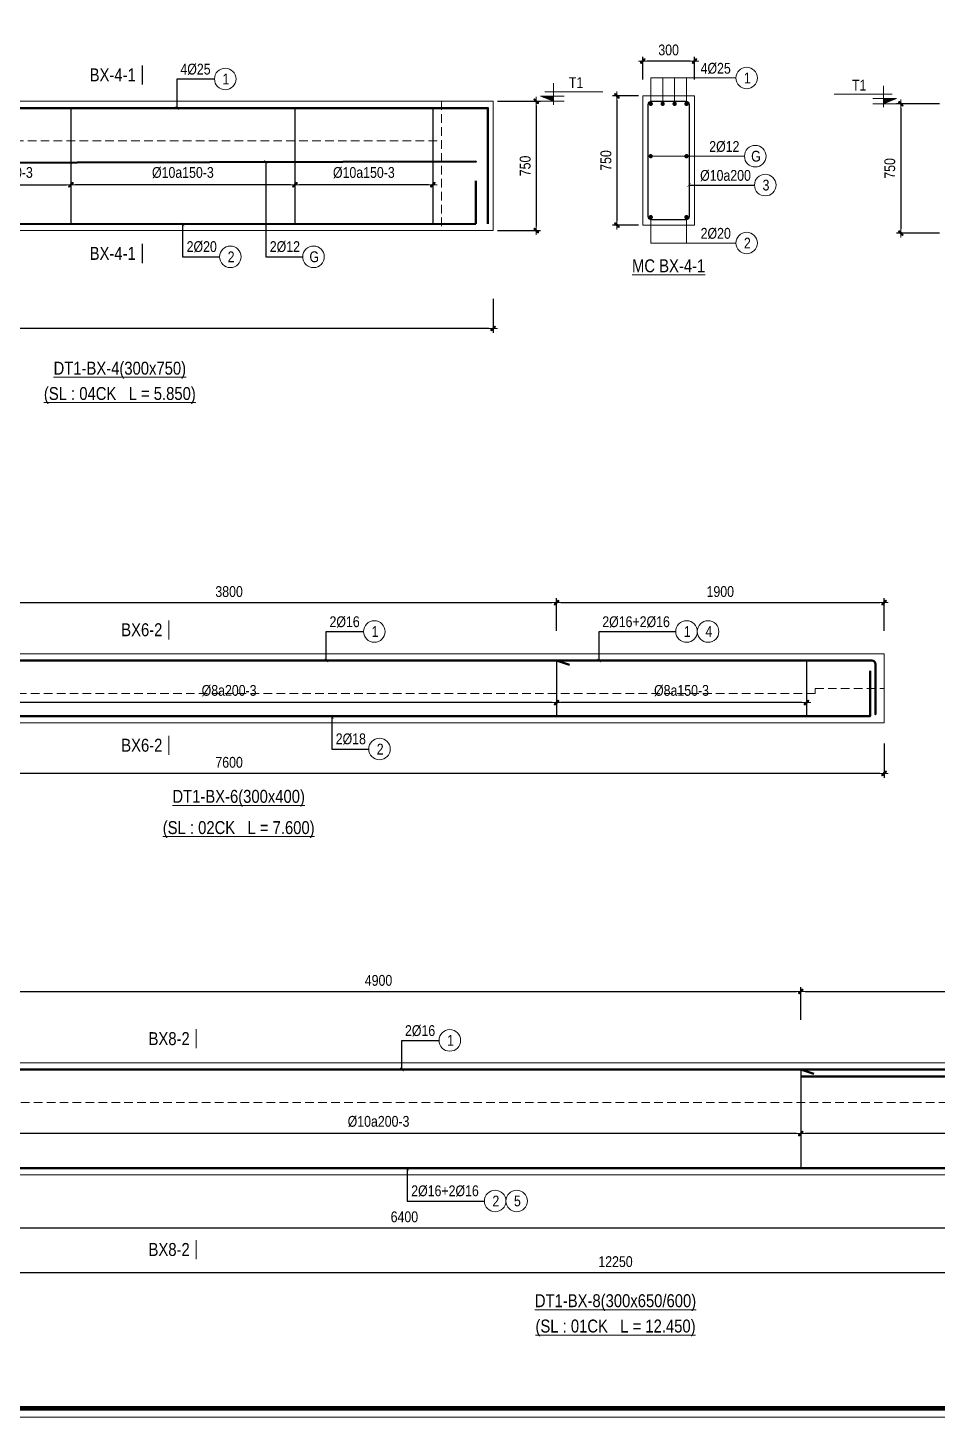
# Model space of a CAD drawing. Header units: millimetres. Extents: x 397144 to 8960116, y 345581 to 674207.
# Drawn here: x 4914117 to 4919394, y 625688 to 633748 of the extents above; entities that cross this region are included whole.
import ezdxf
from ezdxf.enums import TextEntityAlignment as Align

# ---------------------------------------------------------------- set-up
doc = ezdxf.new("R2010")
doc.units = ezdxf.units.MM
doc.header["$PDSIZE"] = -10
doc.linetypes.add('HIDDEN', pattern=[0.375, 0.25, -0.125])
doc.layers.get('0').update_dxf_attribs({"linetype": 'CONTINUOUS'})
doc.layers.get('Defpoints').update_dxf_attribs({"color": 12, "linetype": 'CONTINUOUS'})
for name, color, linetype, lineweight in [('CDAI', 8, 'CONTINUOUS', 30), ('CTHEP', 2, 'CONTINUOUS', 50), ('DBAO', 3, 'CONTINUOUS', 20), ('DGIONG', 4, 'CONTINUOUS', 13), ('KTH', 150, 'CONTINUOUS', 5), ('Net khuat', 8, 'HIDDEN', 13), ('STICK', 1, 'CONTINUOUS', 9), ('TEXT', 7, 'CONTINUOUS', 15)]:
    doc.layers.add(name, color=color, linetype=linetype, lineweight=lineweight)
doc.layers.add('HATCH', color=7, linetype='CONTINUOUS', lineweight=5, true_color=0x2491ff)
doc.styles.add('Star-HelCon', font='VHELVCN_0.TTF')
doc.styles.add('TTP-HelCon', font='VHELVCN_0.TTF')
doc.styles.add('VNI-HELVE-CONDENSE', font='VHELVCN_0.TTF')
doc.dimstyles.new('kc-25', dxfattribs={"dimtxt": 62.5, "dimasz": 20, "dimexe": 20, "dimexo": 50, "dimgap": 25, "dimtad": 3, "dimdec": 0, "dimzin": 0, "dimdsep": 46, "dimtxsty": 'VNI-HELVE-CONDENSE', "dimblk": 'DIM', "dimcen": 2.5, "dimclrd": 256, "dimclre": 154, "dimclrt": 7, "dimaunit": 1, "dimadec": 0, "dimazin": 0, "dimtfac": 1, "dimtdec": 0, "dimtix": 1, "dimtmove": 0, "dimatfit": 3, "dimldrblk": 'DOT', "dimfxl": 1, "dimtolj": 1, "dimtzin": 0, "dimarcsym": 0})
doc.dimstyles.new('TTP-25', dxfattribs={"dimscale": 25, "dimtxt": 2.5, "dimasz": 1, "dimexe": 1, "dimexo": 1, "dimgap": 0.09, "dimtad": 0, "dimdec": 4, "dimrnd": 5, "dimzin": 9, "dimdsep": 46, "dimtxsty": 'TTP-HelCon', "dimblk": 'Stick1', "dimcen": 0.09, "dimdle": 1.5, "dimclrd": 256, "dimclre": 256, "dimclrt": 7, "dimadec": 0, "dimazin": 0, "dimtfac": 1, "dimtdec": 4, "dimtmove": 0, "dimatfit": 3, "dimldrblk": '_ArchTick1', "dimfxl": 1, "dimtvp": 1, "dimtolj": 1, "dimtzin": 0, "dimarcsym": 0})

# ---------------------------------------------------------------- blocks, each defined once
blk = doc.blocks.new('DIM')
h = blk.add_hatch(color=1)
h.paths.add_polyline_path([(0.49, 0.29, 1), (0.29, 0.49), (-0.19, 0), (0.19, 0)])
h.paths.add_polyline_path([(0.19, 0), (-0.19, 0), (-0.49, -0.29, 1), (-0.29, -0.49)])
at = {"color": 9}
for p, q in [((-0.19, 0), (-1.5, 0)), ((0.19, 0), (1.5, 0))]:
    blk.add_line(p, q, dxfattribs=at)
at = {"color": 1}
for p, q in [((-0.49, -0.29), (0.29, 0.49)), ((-0.29, -0.49), (0.49, 0.29)), ((-0.19, 0), (0.19, 0))]:
    blk.add_line(p, q, dxfattribs=at)
blk.add_arc((-0.39, -0.39), 0.138, 135, 315, dxfattribs=at)
blk = doc.blocks.new('Stick1')
at = {"layer": 'STICK'}
h = blk.add_hatch(color=256, dxfattribs=at)
edge = h.paths.add_edge_path()
edge.add_line((0.3, 0.5), (-0.5, -0.3))
edge.add_arc((-0.4, -0.4), 0.141, 135, 315)
edge.add_line((-0.3, -0.5), (0.5, 0.3))
edge.add_arc((0.4, 0.4), 0.141, 315, 495)
blk.add_line((1, 0), (-1, 0), dxfattribs=at)
blk.add_lwpolyline([(0.3, 0.5), (-0.5, -0.3, 1), (-0.3, -0.5), (0.5, 0.3, 1), (0.3, 0.5, 1)], format="xyb", dxfattribs=at)
blk = doc.blocks.new('*D405')
at = {"layer": 'Defpoints', "color": 0, "transparency": 16777216}
for p in [(4910967.4, 632201.7), (4916817.4, 632201.7), (4910967.4, 632003.7)]:
    blk.add_point(p, dxfattribs=at)
at = {"layer": 'KTH', "lineweight": -2, "transparency": 16777216}
for p, q in [((4910967.4, 632176.7), (4910967.4, 631978.7)), ((4916817.4, 632176.7), (4916817.4, 631978.7)), ((4916792.4, 632003.7), (4910992.4, 632003.7))]:
    blk.add_line(p, q, dxfattribs=at)
at = {"layer": 'KTH', "lineweight": -2, "transparency": 16777216, "xscale": 25, "yscale": 25, "zscale": 25, "rotation": 180}
blk.add_blockref('Stick1', (4910967.4, 632003.7), dxfattribs=at)
at = {"layer": 'KTH', "lineweight": -2, "transparency": 16777216, "xscale": 25, "yscale": 25, "zscale": 25}
blk.add_blockref('Stick1', (4916817.4, 632003.7), dxfattribs=at)
at = {"layer": 'KTH', "color": 7, "transparency": 16777216, "insert": (4913892.4, 632067.5), "char_height": 62.5, "attachment_point": 5, "style": 'TTP-HelCon'}
blk.add_mtext('\\A1;5850', dxfattribs=at)
blk = doc.blocks.new('_ArchTick1')
at = {"color": 0, "const_width": 3.81}
blk.add_lwpolyline([(-12.7, -12.7), (12.7, 12.7)], dxfattribs=at)
blk = doc.blocks.new('*D408')
at = {"layer": 'Defpoints', "color": 0, "transparency": 16777216}
for p in [(4913567.4, 632977.7), (4914367.4, 632977.7), (4914367.4, 632837.7)]:
    blk.add_point(p, dxfattribs=at)
at = {"layer": 'KTH', "lineweight": -2, "transparency": 16777216}
for p, q in [((4913567.4, 632952.7), (4913567.4, 632812.7)), ((4914367.4, 632952.7), (4914367.4, 632812.7)), ((4913592.4, 632837.7), (4914342.4, 632837.7))]:
    blk.add_line(p, q, dxfattribs=at)
at = {"layer": 'KTH', "lineweight": -2, "transparency": 16777216, "xscale": 25, "yscale": 25, "zscale": 25, "rotation": 180}
blk.add_blockref('Stick1', (4913567.4, 632837.7), dxfattribs=at)
at = {"layer": 'KTH', "lineweight": -2, "transparency": 16777216, "xscale": 25, "yscale": 25, "zscale": 25}
blk.add_blockref('Stick1', (4914367.4, 632837.7), dxfattribs=at)
at = {"layer": 'KTH', "color": 7, "transparency": 16777216, "insert": (4913967.4, 632907.6), "char_height": 62.5, "attachment_point": 5, "style": 'TTP-HelCon'}
blk.add_mtext('\\A1;Þ10a150-3', dxfattribs=at)
blk = doc.blocks.new('*D409')
at = {"layer": 'Defpoints', "color": 0, "transparency": 16777216}
for p in [(4914367.4, 632977.7), (4915667.4, 632977.7), (4914367.4, 632837.7)]:
    blk.add_point(p, dxfattribs=at)
at = {"layer": 'KTH', "lineweight": -2, "transparency": 16777216}
for p, q in [((4914367.4, 632952.7), (4914367.4, 632812.7)), ((4915667.4, 632952.7), (4915667.4, 632812.7)), ((4915642.4, 632837.7), (4914392.4, 632837.7))]:
    blk.add_line(p, q, dxfattribs=at)
at = {"layer": 'KTH', "lineweight": -2, "transparency": 16777216, "xscale": 25, "yscale": 25, "zscale": 25, "rotation": 180}
blk.add_blockref('Stick1', (4914367.4, 632837.7), dxfattribs=at)
at = {"layer": 'KTH', "lineweight": -2, "transparency": 16777216, "xscale": 25, "yscale": 25, "zscale": 25}
blk.add_blockref('Stick1', (4915667.4, 632837.7), dxfattribs=at)
at = {"layer": 'KTH', "color": 7, "transparency": 16777216, "insert": (4915017.4, 632907.6), "char_height": 62.5, "attachment_point": 5, "style": 'TTP-HelCon'}
blk.add_mtext('\\A1;\\A1;Þ10a150-3', dxfattribs=at)
blk = doc.blocks.new('*D410')
at = {"layer": 'Defpoints', "color": 0, "transparency": 16777216}
for p in [(4915667.4, 632977.7), (4916467.4, 632977.7), (4915667.4, 632837.7)]:
    blk.add_point(p, dxfattribs=at)
at = {"layer": 'KTH', "lineweight": -2, "transparency": 16777216}
for p, q in [((4915667.4, 632952.7), (4915667.4, 632812.7)), ((4916467.4, 632952.7), (4916467.4, 632812.7)), ((4916442.4, 632837.7), (4915692.4, 632837.7))]:
    blk.add_line(p, q, dxfattribs=at)
at = {"layer": 'KTH', "lineweight": -2, "transparency": 16777216, "xscale": 25, "yscale": 25, "zscale": 25, "rotation": 180}
blk.add_blockref('Stick1', (4915667.4, 632837.7), dxfattribs=at)
at = {"layer": 'KTH', "lineweight": -2, "transparency": 16777216, "xscale": 25, "yscale": 25, "zscale": 25}
blk.add_blockref('Stick1', (4916467.4, 632837.7), dxfattribs=at)
at = {"layer": 'KTH', "color": 7, "transparency": 16777216, "insert": (4916067.4, 632907.6), "char_height": 62.5, "attachment_point": 5, "style": 'TTP-HelCon'}
blk.add_mtext('\\A1;Þ10a150-3', dxfattribs=at)
blk = doc.blocks.new('*D412')
at = {"layer": 'Defpoints', "color": 0, "transparency": 16777216}
for p in [(4916817.4, 633321.7), (4916817.4, 632571.7), (4917067.4, 632571.7)]:
    blk.add_point(p, dxfattribs=at)
at = {"layer": 'KTH', "lineweight": -2, "transparency": 16777216}
for p, q in [((4916842.4, 633321.7), (4917092.4, 633321.7)), ((4917067.4, 633296.7), (4917067.4, 632596.7)), ((4916842.4, 632571.7), (4917092.4, 632571.7))]:
    blk.add_line(p, q, dxfattribs=at)
at = {"layer": 'KTH', "lineweight": -2, "transparency": 16777216, "xscale": 25, "yscale": 25, "zscale": 25}
for p, rotation in [((4917067.4, 633321.7), 90), ((4917067.4, 632571.7), 270)]:
    blk.add_blockref('Stick1', p, dxfattribs=dict(at, rotation=rotation))
at = {"layer": 'KTH', "color": 7, "transparency": 16777216, "insert": (4917003.6, 632946.7), "char_height": 62.5, "attachment_point": 5, "rotation": 90, "style": 'TTP-HelCon'}
blk.add_mtext('\\A1;750', dxfattribs=at)
blk = doc.blocks.new('CODE')
at = {"layer": 'DBAO'}
for p, q in [((-62.5, -20), (-62.5, 105)), ((-62.5, 0), (-137.5, 30)), ((-137.5, 30), (0, 30)), ((-137.5, 0), (0, 0)), ((-112.5, 55), (223.6, 55))]:
    blk.add_line(p, q, dxfattribs=at)
at = {"layer": 'HATCH', "color": 1}
blk.add_solid([(-62.5, 0), (-137.5, 30), (-62.5, 30)], dxfattribs=at)
blk = doc.blocks.new('MC')
at = {"layer": 'CTHEP', "const_width": 10}
blk.add_lwpolyline([(0, 150), (0, 0)], dxfattribs=at)
at = {"layer": 'TEXT', "style": 'TTP-HelCon'}
blk.add_attdef('A', text='', height=100, dxfattribs=at).set_placement((-50, 26), align=Align.RIGHT)
blk = doc.blocks.new('*D413')
at = {"layer": 'Defpoints', "color": 0, "ltscale": 500, "transparency": 16777216}
for p in [(4917685.8, 633555.4), (4917685.8, 633422.2), (4917985.8, 633422.2)]:
    blk.add_point(p, dxfattribs=at)
at = {"layer": 'KTH', "lineweight": -2, "ltscale": 500, "transparency": 16777216}
for p, q in [((4917685.8, 633447.2), (4917685.8, 633580.4)), ((4917960.8, 633555.4), (4917710.8, 633555.4)), ((4917985.8, 633447.2), (4917985.8, 633580.4))]:
    blk.add_line(p, q, dxfattribs=at)
at = {"layer": 'KTH', "lineweight": -2, "ltscale": 500, "transparency": 16777216, "xscale": 25, "yscale": 25, "zscale": 25, "rotation": 180}
blk.add_blockref('Stick1', (4917685.8, 633555.4), dxfattribs=at)
at = {"layer": 'KTH', "lineweight": -2, "ltscale": 500, "transparency": 16777216, "xscale": 25, "yscale": 25, "zscale": 25}
blk.add_blockref('Stick1', (4917985.8, 633555.4), dxfattribs=at)
at = {"layer": 'KTH', "color": 7, "ltscale": 500, "transparency": 16777216, "insert": (4917835.8, 633619.3), "char_height": 62.5, "attachment_point": 5, "style": 'TTP-HelCon'}
blk.add_mtext('\\A1;300', dxfattribs=at)
blk = doc.blocks.new('*D414')
at = {"layer": 'Defpoints', "color": 0, "ltscale": 500, "transparency": 16777216}
for p in [(4917685.8, 633353.2), (4917536, 632603.2), (4917685.8, 632603.2)]:
    blk.add_point(p, dxfattribs=at)
at = {"layer": 'KTH', "lineweight": -2, "ltscale": 500, "transparency": 16777216}
for p, q in [((4917660.8, 633353.2), (4917511, 633353.2)), ((4917536, 633328.2), (4917536, 632628.2)), ((4917660.8, 632603.2), (4917511, 632603.2))]:
    blk.add_line(p, q, dxfattribs=at)
at = {"layer": 'KTH', "lineweight": -2, "ltscale": 500, "transparency": 16777216, "xscale": 25, "yscale": 25, "zscale": 25}
for p, rotation in [((4917536, 633353.2), 90), ((4917536, 632603.2), 270)]:
    blk.add_blockref('Stick1', p, dxfattribs=dict(at, rotation=rotation))
at = {"layer": 'KTH', "color": 7, "ltscale": 500, "transparency": 16777216, "insert": (4917472.1, 632978.2), "char_height": 62.5, "attachment_point": 5, "rotation": 90, "style": 'TTP-HelCon'}
blk.add_mtext('\\A1;750', dxfattribs=at)
blk = doc.blocks.new('*D416')
at = {"layer": 'Defpoints', "color": 0, "transparency": 16777216}
for p in [(4913702.6, 627407.2), (4918602.6, 627407.2), (4913702.6, 627333.2)]:
    blk.add_point(p, dxfattribs=at)
at = {"layer": 'KTH', "lineweight": -2, "transparency": 16777216}
for p, q in [((4913702.6, 627382.2), (4913702.6, 627308.2)), ((4918577.6, 627333.2), (4913727.6, 627333.2)), ((4918602.6, 627382.2), (4918602.6, 627308.2))]:
    blk.add_line(p, q, dxfattribs=at)
at = {"layer": 'KTH', "lineweight": -2, "transparency": 16777216, "xscale": 25, "yscale": 25, "zscale": 25, "rotation": 180}
blk.add_blockref('Stick1', (4913702.6, 627333.2), dxfattribs=at)
at = {"layer": 'KTH', "lineweight": -2, "transparency": 16777216, "xscale": 25, "yscale": 25, "zscale": 25}
blk.add_blockref('Stick1', (4918602.6, 627333.2), dxfattribs=at)
at = {"layer": 'KTH', "color": 7, "transparency": 16777216, "insert": (4916152.6, 627403.1), "char_height": 62.5, "attachment_point": 5, "style": 'TTP-HelCon'}
blk.add_mtext('\\A1;Þ10a200-3', dxfattribs=at)
blk = doc.blocks.new('*D419')
at = {"layer": 'Defpoints', "color": 0, "transparency": 16777216}
for p in [(4911402.6, 626724.2), (4923652.6, 626724.2), (4911402.6, 626526.2)]:
    blk.add_point(p, dxfattribs=at)
at = {"layer": 'KTH', "lineweight": -2, "transparency": 16777216}
for p, q in [((4911402.6, 626699.2), (4911402.6, 626501.2)), ((4923652.6, 626699.2), (4923652.6, 626501.2)), ((4923627.6, 626526.2), (4911427.6, 626526.2))]:
    blk.add_line(p, q, dxfattribs=at)
at = {"layer": 'KTH', "lineweight": -2, "transparency": 16777216, "xscale": 25, "yscale": 25, "zscale": 25, "rotation": 180}
blk.add_blockref('Stick1', (4911402.6, 626526.2), dxfattribs=at)
at = {"layer": 'KTH', "lineweight": -2, "transparency": 16777216, "xscale": 25, "yscale": 25, "zscale": 25}
blk.add_blockref('Stick1', (4923652.6, 626526.2), dxfattribs=at)
at = {"layer": 'KTH', "color": 7, "transparency": 16777216, "insert": (4917527.6, 626590.1), "char_height": 62.5, "attachment_point": 5, "style": 'TTP-HelCon'}
blk.add_mtext('\\A1;12250', dxfattribs=at)
blk = doc.blocks.new('*D421')
at = {"layer": 'Defpoints', "color": 0, "transparency": 16777216}
for p in [(4918602.6, 628157.8), (4913702.6, 627968.8), (4918602.6, 627968.8)]:
    blk.add_point(p, dxfattribs=at)
at = {"layer": 'KTH', "lineweight": -2, "transparency": 16777216}
for p, q in [((4913702.6, 627993.8), (4913702.6, 628182.8)), ((4913727.6, 628157.8), (4918577.6, 628157.8)), ((4918602.6, 627993.8), (4918602.6, 628182.8))]:
    blk.add_line(p, q, dxfattribs=at)
at = {"layer": 'KTH', "lineweight": -2, "transparency": 16777216, "xscale": 25, "yscale": 25, "zscale": 25, "rotation": 180}
blk.add_blockref('Stick1', (4913702.6, 628157.8), dxfattribs=at)
at = {"layer": 'KTH', "lineweight": -2, "transparency": 16777216, "xscale": 25, "yscale": 25, "zscale": 25}
blk.add_blockref('Stick1', (4918602.6, 628157.8), dxfattribs=at)
at = {"layer": 'KTH', "color": 7, "transparency": 16777216, "insert": (4916152.6, 628221.7), "char_height": 62.5, "attachment_point": 5, "style": 'TTP-HelCon'}
blk.add_mtext('\\A1;4900', dxfattribs=at)
blk = doc.blocks.new('*D422')
at = {"layer": 'Defpoints', "color": 0, "transparency": 16777216}
for p in [(4921102.6, 628157.8), (4918602.6, 627968.8), (4921102.6, 627968.8)]:
    blk.add_point(p, dxfattribs=at)
at = {"layer": 'KTH', "lineweight": -2, "transparency": 16777216}
for p, q in [((4918602.6, 627993.8), (4918602.6, 628182.8)), ((4918627.6, 628157.8), (4921077.6, 628157.8)), ((4921102.6, 627993.8), (4921102.6, 628182.8))]:
    blk.add_line(p, q, dxfattribs=at)
at = {"layer": 'KTH', "lineweight": -2, "transparency": 16777216, "xscale": 25, "yscale": 25, "zscale": 25, "rotation": 180}
blk.add_blockref('Stick1', (4918602.6, 628157.8), dxfattribs=at)
at = {"layer": 'KTH', "lineweight": -2, "transparency": 16777216, "xscale": 25, "yscale": 25, "zscale": 25}
blk.add_blockref('Stick1', (4921102.6, 628157.8), dxfattribs=at)
at = {"layer": 'KTH', "color": 7, "transparency": 16777216, "insert": (4919852.6, 628221.7), "char_height": 62.5, "attachment_point": 5, "style": 'TTP-HelCon'}
blk.add_mtext('\\A1;2500', dxfattribs=at)
blk = doc.blocks.new('*D424')
at = {"layer": 'Defpoints', "color": 0, "transparency": 16777216}
for p in [(4918602.6, 627407.2), (4921052.6, 627407.2), (4918602.6, 627333.2)]:
    blk.add_point(p, dxfattribs=at)
at = {"layer": 'KTH', "lineweight": -2, "transparency": 16777216}
for p, q in [((4918602.6, 627382.2), (4918602.6, 627308.2)), ((4921027.6, 627333.2), (4918627.6, 627333.2)), ((4921052.6, 627382.2), (4921052.6, 627308.2))]:
    blk.add_line(p, q, dxfattribs=at)
at = {"layer": 'KTH', "lineweight": -2, "transparency": 16777216, "xscale": 25, "yscale": 25, "zscale": 25, "rotation": 180}
blk.add_blockref('Stick1', (4918602.6, 627333.2), dxfattribs=at)
at = {"layer": 'KTH', "lineweight": -2, "transparency": 16777216, "xscale": 25, "yscale": 25, "zscale": 25}
blk.add_blockref('Stick1', (4921052.6, 627333.2), dxfattribs=at)
at = {"layer": 'KTH', "color": 7, "transparency": 16777216, "insert": (4919827.6, 627403.1), "char_height": 62.5, "attachment_point": 5, "style": 'TTP-HelCon'}
blk.add_mtext('\\A1;Þ10a150-3', dxfattribs=at)
blk = doc.blocks.new('*D429')
at = {"layer": 'Defpoints', "color": 0, "transparency": 16777216}
for p in [(4919433, 633307.3), (4919183, 632557.3), (4919433, 632557.3)]:
    blk.add_point(p, dxfattribs=at)
at = {"layer": 'KTH', "lineweight": -2, "transparency": 16777216}
for p, q in [((4919408, 633307.3), (4919158, 633307.3)), ((4919183, 633282.3), (4919183, 632582.3)), ((4919408, 632557.3), (4919158, 632557.3))]:
    blk.add_line(p, q, dxfattribs=at)
at = {"layer": 'KTH', "lineweight": -2, "transparency": 16777216, "xscale": 25, "yscale": 25, "zscale": 25}
for p, rotation in [((4919183, 633307.3), 90), ((4919183, 632557.3), 270)]:
    blk.add_blockref('Stick1', p, dxfattribs=dict(at, rotation=rotation))
at = {"layer": 'KTH', "color": 7, "transparency": 16777216, "insert": (4919119.2, 632932.3), "char_height": 62.5, "attachment_point": 5, "rotation": 90, "style": 'TTP-HelCon'}
blk.add_mtext('\\A1;750', dxfattribs=at)
blk = doc.blocks.new('CHG_XX_Khung ten')
blk.add_lwpolyline([(15, 579), (826, 579), (826, 15), (15, 15)], close=True)
at = {"color": 4, "linetype": 'Continuous', "const_width": 1}
blk.add_lwpolyline([(17, 577), (824, 577), (824, 17), (17, 17)], close=True, dxfattribs=at)
blk = doc.blocks.new('*D970')
at = {"layer": 'Defpoints', "color": 0, "transparency": 16777216}
for p in [(4911485.5, 629620.7), (4919085.5, 629620.7), (4911485.5, 629422.8)]:
    blk.add_point(p, dxfattribs=at)
at = {"layer": 'KTH', "lineweight": -2, "transparency": 16777216}
for p, q in [((4911485.5, 629595.7), (4911485.5, 629397.8)), ((4919085.5, 629595.7), (4919085.5, 629397.8)), ((4919060.5, 629422.8), (4911510.5, 629422.8))]:
    blk.add_line(p, q, dxfattribs=at)
at = {"layer": 'KTH', "lineweight": -2, "transparency": 16777216, "xscale": 25, "yscale": 25, "zscale": 25, "rotation": 180}
blk.add_blockref('Stick1', (4911485.5, 629422.8), dxfattribs=at)
at = {"layer": 'KTH', "lineweight": -2, "transparency": 16777216, "xscale": 25, "yscale": 25, "zscale": 25}
blk.add_blockref('Stick1', (4919085.5, 629422.8), dxfattribs=at)
at = {"layer": 'KTH', "color": 7, "transparency": 16777216, "insert": (4915285.5, 629486.6), "char_height": 62.5, "attachment_point": 5, "style": 'TTP-HelCon'}
blk.add_mtext('\\A1;7600', dxfattribs=at)
blk = doc.blocks.new('*D971')
at = {"layer": 'Defpoints', "color": 0, "transparency": 16777216}
for p in [(4917185.5, 630413.5), (4913385.5, 630224.5), (4917185.5, 630224.5)]:
    blk.add_point(p, dxfattribs=at)
at = {"layer": 'KTH', "lineweight": -2, "transparency": 16777216}
for p, q in [((4913385.5, 630249.5), (4913385.5, 630438.5)), ((4913410.5, 630413.5), (4917160.5, 630413.5)), ((4917185.5, 630249.5), (4917185.5, 630438.5))]:
    blk.add_line(p, q, dxfattribs=at)
at = {"layer": 'KTH', "lineweight": -2, "transparency": 16777216, "xscale": 25, "yscale": 25, "zscale": 25, "rotation": 180}
blk.add_blockref('Stick1', (4913385.5, 630413.5), dxfattribs=at)
at = {"layer": 'KTH', "lineweight": -2, "transparency": 16777216, "xscale": 25, "yscale": 25, "zscale": 25}
blk.add_blockref('Stick1', (4917185.5, 630413.5), dxfattribs=at)
at = {"layer": 'KTH', "color": 7, "transparency": 16777216, "insert": (4915285.5, 630477.3), "char_height": 62.5, "attachment_point": 5, "style": 'TTP-HelCon'}
blk.add_mtext('\\A1;3800', dxfattribs=at)
blk = doc.blocks.new('*D972')
at = {"layer": 'Defpoints', "color": 0, "transparency": 16777216}
for p in [(4919085.5, 630413.5), (4917185.5, 630224.5), (4919085.5, 630224.5)]:
    blk.add_point(p, dxfattribs=at)
at = {"layer": 'KTH', "lineweight": -2, "transparency": 16777216}
for p, q in [((4917185.5, 630249.5), (4917185.5, 630438.5)), ((4917210.5, 630413.5), (4919060.5, 630413.5)), ((4919085.5, 630249.5), (4919085.5, 630438.5))]:
    blk.add_line(p, q, dxfattribs=at)
at = {"layer": 'KTH', "lineweight": -2, "transparency": 16777216, "xscale": 25, "yscale": 25, "zscale": 25, "rotation": 180}
blk.add_blockref('Stick1', (4917185.5, 630413.5), dxfattribs=at)
at = {"layer": 'KTH', "lineweight": -2, "transparency": 16777216, "xscale": 25, "yscale": 25, "zscale": 25}
blk.add_blockref('Stick1', (4919085.5, 630413.5), dxfattribs=at)
at = {"layer": 'KTH', "color": 7, "transparency": 16777216, "insert": (4918135.5, 630477.3), "char_height": 62.5, "attachment_point": 5, "style": 'TTP-HelCon'}
blk.add_mtext('\\A1;1900', dxfattribs=at)
blk = doc.blocks.new('*D974')
at = {"layer": 'Defpoints', "color": 0, "transparency": 16777216}
for p in [(4913385.5, 629973.2), (4917185.5, 629973.2), (4913385.5, 629833.2)]:
    blk.add_point(p, dxfattribs=at)
at = {"layer": 'KTH', "lineweight": -2, "transparency": 16777216}
for p, q in [((4913385.5, 629948.2), (4913385.5, 629808.2)), ((4917185.5, 629948.2), (4917185.5, 629808.2)), ((4917160.5, 629833.2), (4913410.5, 629833.2))]:
    blk.add_line(p, q, dxfattribs=at)
at = {"layer": 'KTH', "lineweight": -2, "transparency": 16777216, "xscale": 25, "yscale": 25, "zscale": 25, "rotation": 180}
blk.add_blockref('Stick1', (4913385.5, 629833.2), dxfattribs=at)
at = {"layer": 'KTH', "lineweight": -2, "transparency": 16777216, "xscale": 25, "yscale": 25, "zscale": 25}
blk.add_blockref('Stick1', (4917185.5, 629833.2), dxfattribs=at)
at = {"layer": 'KTH', "color": 7, "transparency": 16777216, "insert": (4915285.5, 629903.1), "char_height": 62.5, "attachment_point": 5, "style": 'TTP-HelCon'}
blk.add_mtext('\\A1;Þ8a200-3', dxfattribs=at)
blk = doc.blocks.new('*D975')
at = {"layer": 'Defpoints', "color": 0, "transparency": 16777216}
for p in [(4917185.5, 629973.2), (4918635.5, 629973.2), (4917185.5, 629833.2)]:
    blk.add_point(p, dxfattribs=at)
at = {"layer": 'KTH', "lineweight": -2, "transparency": 16777216}
for p, q in [((4917185.5, 629948.2), (4917185.5, 629808.2)), ((4918635.5, 629948.2), (4918635.5, 629808.2)), ((4918610.5, 629833.2), (4917210.5, 629833.2))]:
    blk.add_line(p, q, dxfattribs=at)
at = {"layer": 'KTH', "lineweight": -2, "transparency": 16777216, "xscale": 25, "yscale": 25, "zscale": 25, "rotation": 180}
blk.add_blockref('Stick1', (4917185.5, 629833.2), dxfattribs=at)
at = {"layer": 'KTH', "lineweight": -2, "transparency": 16777216, "xscale": 25, "yscale": 25, "zscale": 25}
blk.add_blockref('Stick1', (4918635.5, 629833.2), dxfattribs=at)
at = {"layer": 'KTH', "color": 7, "transparency": 16777216, "insert": (4917910.5, 629903.1), "char_height": 62.5, "attachment_point": 5, "style": 'TTP-HelCon'}
blk.add_mtext('\\A1;Þ8a150-3', dxfattribs=at)
blk = doc.blocks.new('*D982')
at = {"layer": 'Defpoints', "color": 0, "transparency": 16777216}
for p in [(4913102.6, 626977.1), (4919502.6, 626949.1), (4919502.6, 626786.1)]:
    blk.add_point(p, dxfattribs=at)
at = {"layer": 'KTH', "lineweight": -2, "transparency": 16777216}
for p, q in [((4913102.6, 626952.1), (4913102.6, 626761.1)), ((4919502.6, 626924.1), (4919502.6, 626761.1)), ((4913127.6, 626786.1), (4919477.6, 626786.1))]:
    blk.add_line(p, q, dxfattribs=at)
at = {"layer": 'KTH', "lineweight": -2, "transparency": 16777216, "xscale": 25, "yscale": 25, "zscale": 25, "rotation": 180}
blk.add_blockref('Stick1', (4913102.6, 626786.1), dxfattribs=at)
at = {"layer": 'KTH', "lineweight": -2, "transparency": 16777216, "xscale": 25, "yscale": 25, "zscale": 25}
blk.add_blockref('Stick1', (4919502.6, 626786.1), dxfattribs=at)
at = {"layer": 'KTH', "color": 7, "transparency": 16777216, "insert": (4916302.6, 626849.9), "char_height": 62.5, "attachment_point": 5, "style": 'TTP-HelCon'}
blk.add_mtext('\\A1;6400', dxfattribs=at)

msp = doc.modelspace()

# ---------------------------------------------------------------- linework, layer by layer
at = {"layer": 'CDAI', "ltscale": 52.5}
for p, q in [((4914367.40655, 633282.67276), (4914367.40655, 632610.67276)), ((4915667.40656, 633282.67276), (4915667.40656, 632610.67276)), ((4916467.40656, 633282.67276), (4916467.40656, 632610.67276)), ((4918602.63321, 627705.2191), (4918602.63321, 627129.2191))]:
    msp.add_line(p, q, dxfattribs=at)
at = {"layer": 'CDAI'}
msp.add_lwpolyline([(4917735.79294, 633321.94076), (4917935.79294, 633321.94076, -0.4142135624), (4917954.54294, 633303.19076), (4917954.54294, 632653.19076, -0.4142135624), (4917935.79294, 632634.44076), (4917735.79294, 632634.44076, -0.4142135624), (4917717.04294, 632653.19076), (4917717.04294, 633303.19076, -0.4142135624)], format="xyb", close=True, dxfattribs=at)
at = {"layer": 'CTHEP'}
for p, q in [((4916717.40656, 632610.67276), (4916717.40656, 632860.67276)), ((4918602.63321, 627705.2191), (4918677.63321, 627680.2191))]:
    msp.add_line(p, q, dxfattribs=at)
at = {"layer": 'CTHEP', "const_width": 12.5}
for points in [[(4917725.79294, 633306.94076, 1), (4917738.29294, 633306.94076, 1)], [(4917794.95961, 633306.94076, 1), (4917807.45961, 633306.94076, 1)], [(4917864.12627, 633306.94076, 1), (4917876.62627, 633306.94076, 1)], [(4917933.29294, 633306.94076, 1), (4917945.79294, 633306.94076, 1)], [(4917725.79294, 633003.19076, 1), (4917738.29294, 633003.19076, 1)], [(4917933.29294, 633003.19076, 1), (4917945.79294, 633003.19076, 1)], [(4917725.79294, 632649.44076, 1), (4917738.29294, 632649.44076, 1)], [(4917933.29294, 632649.44076, 1), (4917945.79294, 632649.44076, 1)]]:
    msp.add_lwpolyline(points, format="xyb", close=True, dxfattribs=at)
at = {"layer": 'CTHEP'}
for points in [[(4912867.40655, 633282.67276), (4916787.40656, 633282.67276), (4916787.40656, 632610.67276)], [(4912859.2187, 632609.06325), (4916717.40656, 632610.67276)], [(4911247.63321, 627154.56395), (4911247.63321, 627705.2191), (4921852.63321, 627705.2191)], [(4918602.63321, 627665.2191), (4921852.63321, 627665.2191)], [(4918602.63321, 627665.2191), (4921852.63321, 627665.2191)], [(4911312.11751, 627133.2191), (4921854.29642, 627133.2191)]]:
    msp.add_lwpolyline(points, dxfattribs=at)
msp.add_lwpolyline([(4912859.2187, 632962.86781), (4916717.40656, 632971.67276), (4916717.40656, 632971.67276)], close=True, dxfattribs=at)
at = {"layer": 'DBAO'}
for points in [[(4913517.40655, 633630.0671), (4913517.40655, 633321.67276), (4916517.40656, 633321.67276), (4916817.40656, 633321.67276)], [(4916817.40656, 633321.67276), (4916817.40656, 633321.67276), (4916817.40656, 633321.67276), (4916817.40656, 632571.67276), (4916817.40656, 632571.67276), (4916817.40656, 632571.67276)], [(4913517.40655, 632201.67276), (4913517.40655, 632571.67276), (4916517.40656, 632571.67276), (4916817.40656, 632571.67276)], [(4911502.63321, 628052.61344), (4911502.63321, 627744.2191), (4921102.63321, 627744.2191), (4921102.63321, 628052.61344)], [(4911502.63321, 626724.2191), (4911502.63321, 627094.2191), (4921102.63321, 627094.2191), (4921102.63321, 626724.2191)]]:
    msp.add_lwpolyline(points, dxfattribs=at)
at = {"layer": 'DBAO', "flags": 128}
for points in [[(4917685.79294, 633353.19076), (4917985.79294, 633353.19076)], [(4917985.79294, 633353.19076), (4917985.79294, 632603.19076), (4917685.79294, 632603.19076), (4917685.79294, 633353.19076)]]:
    msp.add_lwpolyline(points, dxfattribs=at)
at = {"layer": 'DGIONG'}
for p, q in [((4917732.04294, 633306.94076), (4917732.04294, 633456.94076)), ((4917732.04294, 633456.94076), (4918225.79294, 633456.94076)), ((4917801.20961, 633456.94076), (4917801.20961, 633306.94076)), ((4917870.37627, 633456.94076), (4917870.37627, 633306.94076)), ((4917939.54294, 633306.94076), (4917939.54294, 633456.94076)), ((4917732.04294, 633003.19076), (4918275.79294, 633003.19076)), ((4917732.04294, 632499.44076), (4917732.04294, 632649.44076)), ((4917939.54294, 632499.44076), (4917939.54294, 632649.44076)), ((4917732.04294, 632499.44076), (4918225.79294, 632499.44076))]:
    msp.add_line(p, q, dxfattribs=at)
for centre in [(4915263.06686, 633451.18187), (4918288.29294, 633456.94076), (4918338.29294, 633003.19076), (4918396.38988, 632835.5428), (4918288.29294, 632499.44076), (4915292.92796, 632419.6285), (4915775.42796, 632419.6285), (4916566.13674, 627873.72821), (4916829.11866, 626942.17484)]:
    msp.add_circle(centre, 62.5, dxfattribs=at)
at = {"layer": 'Net khuat', "ltscale": 200}
for p, q in [((4916517.40656, 633321.67276), (4916517.40656, 632571.67276)), ((4913517.40655, 633091.67276), (4916517.40656, 633091.67276)), ((4911602.63321, 627514.2191), (4923352.63321, 627514.2191))]:
    msp.add_line(p, q, dxfattribs=at)

# ---------------------------------------------------------------- block references
at = {"xscale": 0.75, "yscale": 0.75, "zscale": 0.75}
for p in [(4914781.40655, 633418.08433), (4914781.40655, 632382.30476)]:
    msp.add_blockref('MC', p, dxfattribs=at).add_auto_attribs({'A': 'BX-4-1'})
at = {"layer": 'KTH', "linetype": 'Continuous'}
msp.add_blockref('CODE', (4917229.90656, 633321.67276), dxfattribs=at)
at = {"layer": 'KTH', "linetype": 'Continuous', "xscale": -1}
msp.add_blockref('CODE', (4919020.51745, 633307.25416), dxfattribs=at)

# ---------------------------------------------------------------- texts
at = {"layer": 'TEXT', "style": 'TTP-HelCon'}
for s, p in [('4Þ25', (4915002.94298, 633477.03481)), ('4Þ25', (4918021.25127, 633481.94076)), ('2Þ12', (4918071.25127, 633028.19076)), ('Þ10a200', (4918018.47715, 632860.5428)), ('2Þ20', (4918021.51661, 632524.44076)), ('2Þ20', (4915039.12009, 632447.52556)), ('2Þ12', (4915521.62009, 632447.52556)), ('2Þ16', (4916306.01286, 627899.58115)), ('2Þ16+2Þ16', (4916342.18997, 626970.07189))]:
    msp.add_text(s, height=62.5, dxfattribs=at).set_placement(p)
at = {"layer": 'TEXT', "style": 'Star-HelCon'}
for s, p in [('1', (4915267.23353, 633451.18187)), ('1', (4918292.45961, 633456.94076)), ('G', (4918342.45961, 633003.19076)), ('3', (4918400.55655, 632835.5428)), ('2', (4918292.45961, 632499.44076)), ('2', (4915297.09463, 632419.6285)), ('G', (4915779.59463, 632419.6285)), ('1', (4916570.30341, 627873.72821)), ('2', (4916833.28533, 626942.17484))]:
    msp.add_text(s, height=62.5, dxfattribs=at).set_placement(p, align=Align.MIDDLE)
at = {"layer": 'TEXT', "style": 'TTP-HelCon'}
for p in [(4917420.13989, 633398.66775), (4919062.78411, 633384.24916)]:
    msp.add_text('T1    ', height=62.5, dxfattribs=at).set_placement(p, align=Align.RIGHT)
for s, p in [('%%UMC BX-4-1', (4917835.79294, 632329.89722)), ('%%UDT1-BX-4(300x750)', (4914651.49341, 631735.88678)), ('%%U(SL : 04CK   L = 5.850)', (4914651.49341, 631588.99218)), ('%%UDT1-BX-8(300x650/600)', (4917527.63321, 626326.24123)), ('%%U(SL : 01CK   L = 12.450)', (4917527.63321, 626179.34663))]:
    msp.add_text(s, height=75, dxfattribs=at).set_placement(p, align=Align.CENTER)

# ---------------------------------------------------------------- dimensions: what is measured, and where the dimension line sits
at = {"layer": 'KTH', "ltscale": 500}
dim = msp.add_linear_dim(base=(4917685.79294, 633555.44076), p1=(4917985.79294, 633422.20271), p2=(4917685.79294, 633422.20271), dimstyle='TTP-25', override={"dimtxsty": 'TTP-HelCon'}, dxfattribs=at)
dim.commit()
dim.dimension.update_dxf_attribs({"geometry": '*D413', "text_midpoint": (4917835.79294, 633619.27409)})
dim = msp.add_linear_dim(base=(4917535.96013, 632603.19076), p1=(4917685.79294, 633353.19076), p2=(4917685.79294, 632603.19076), angle=90, dimstyle='TTP-25', override={"dimtxsty": 'TTP-HelCon'}, dxfattribs=at)
dim.commit()
dim.dimension.update_dxf_attribs({"geometry": '*D414', "text_midpoint": (4917472.12679, 632978.19076)})
at = {"layer": 'KTH'}
for base, p1, p2, angle, picture, middle in [((4917067.40656, 632571.67276), (4916817.40656, 633321.67276), (4916817.40656, 632571.67276), 270, '*D412', (4917003.57322, 632946.67276)), ((4919183.01745, 632557.25416), (4919433.01745, 633307.25416), (4919433.01745, 632557.25416), 270, '*D429', (4919119.18411, 632932.25416)), ((4918602.63321, 628157.84594), (4913702.63321, 627968.84594), (4918602.63321, 627968.84594), 180, '*D421', (4916152.63321, 628221.67927)), ((4921102.63321, 628157.84594), (4918602.63321, 627968.84594), (4921102.63321, 627968.84594), 180, '*D422', (4919852.63321, 628221.67927))]:
    dim = msp.add_linear_dim(base=base, p1=p1, p2=p2, angle=angle, dimstyle='TTP-25', override={"dimtmove": 1}, dxfattribs=at)
    dim.commit()
    dim.dimension.update_dxf_attribs({"geometry": picture, "text_midpoint": middle})
dim = msp.add_linear_dim(base=(4914367.40655, 632837.67276), p1=(4913567.40655, 632977.68594), p2=(4914367.40655, 632977.68594), text='Þ10a150-3', dimstyle='TTP-25', override={"dimtmove": 1}, dxfattribs=at)
dim.commit()
dim.dimension.update_dxf_attribs({"geometry": '*D408', "text_midpoint": (4913967.40655, 632907.58943)})
for base, p1, p2, text, picture, middle in [((4914367.40655, 632837.67276), (4915667.40656, 632977.68594), (4914367.40655, 632977.68594), '\\A1;Þ10a150-3', '*D409', (4915017.40655, 632907.58943)), ((4915667.40656, 632837.67276), (4916467.40656, 632977.68594), (4915667.40656, 632977.68594), 'Þ10a150-3', '*D410', (4916067.40656, 632907.58943)), ((4913702.63321, 627333.2191), (4918602.63321, 627407.21911), (4913702.63321, 627407.21911), 'Þ10a200-3', '*D416', (4916152.63321, 627403.13576)), ((4918602.63321, 627333.2191), (4921052.63321, 627407.21911), (4918602.63321, 627407.21911), 'Þ10a150-3', '*D424', (4919827.63321, 627403.13576))]:
    dim = msp.add_linear_dim(base=base, p1=p1, p2=p2, angle=180, text=text, dimstyle='TTP-25', override={"dimtmove": 1}, dxfattribs=at)
    dim.commit()
    dim.dimension.update_dxf_attribs({"geometry": picture, "text_midpoint": middle})
for base, p1, p2, picture, middle in [((4910967.40656, 632003.69489), (4916817.40656, 632201.67276), (4910967.40656, 632201.67276), '*D405', (4913892.40656, 632067.52822)), ((4911402.63321, 626526.24123), (4923652.63321, 626724.2191), (4911402.63321, 626724.2191), '*D419', (4917527.63321, 626590.07456))]:
    dim = msp.add_linear_dim(base=base, p1=p1, p2=p2, dimstyle='TTP-25', override={"dimtmove": 1}, dxfattribs=at)
    dim.commit()
    dim.dimension.update_dxf_attribs({"geometry": picture, "text_midpoint": middle})

# ---------------------------------------------------------------- leaders
at = {"layer": 'DGIONG'}
for points in [[(4914984.43121, 633282.67276), (4914984.43094, 633451.18187), (4915200.56686, 633451.18187)], [(4915498.60832, 632971.67276), (4915498.60806, 632419.6285), (4915712.92796, 632419.6285)], [(4917954.54294, 632835.5428), (4918333.88988, 632835.5428)], [(4915016.10832, 632606.67276), (4915016.10806, 632419.6285), (4915230.42796, 632419.6285)], [(4916287.50109, 627705.2191), (4916287.50082, 627873.72821), (4916503.63674, 627873.72821)], [(4916319.1782, 627129.2191), (4916319.17794, 626942.17484), (4916766.61866, 626942.17484)]]:
    msp.add_leader(points, dimstyle='kc-25', override={"dimtad": 0, "dimldrblk": 'ArchTick', "dimfxl": 100, "dimarcsym": 1}, dxfattribs=at)

# ---------------------------------------------------------------- next in the draw order: block references
at = {"layer": 'KTH', "ltscale": 0.8, "xscale": 25.92478421702978, "yscale": 25.92478421702978, "zscale": 25.92478421702978}
msp.add_blockref('CHG_XX_Khung ten', (4910047.85616, 625299.06132), dxfattribs=at)

# ---------------------------------------------------------------- next in the draw order: linework, layer by layer
at = {"layer": 'CDAI', "ltscale": 52.5}
for p, q in [((4917185.50474, 630081.101), (4917185.50474, 629751.101)), ((4918635.50474, 630081.101), (4918635.50474, 629751.101))]:
    msp.add_line(p, q, dxfattribs=at)
at = {"layer": 'CTHEP'}
msp.add_line((4917260.50474, 630052.101), (4917185.50474, 630077.101), dxfattribs=at)
msp.add_lwpolyline([(4911530.50474, 629787.1599), (4911530.50474, 629787.1599), (4911530.50474, 630077.101), (4919015.50474, 630077.101, -0.414213562), (4919035.50474, 630057.101), (4919035.50474, 629765.5599), (4919035.50474, 629765.5599)], format="xyb", dxfattribs=at)
msp.add_lwpolyline([(4911557.61837, 629987.36954), (4911557.61837, 629755.101), (4919006.02017, 629755.101), (4919006.02017, 630018.15856)], dxfattribs=at)
at = {"layer": 'DBAO'}
msp.add_lwpolyline([(4911485.50474, 630116.101), (4919085.50474, 630116.101), (4919085.50474, 630116.101), (4919085.50474, 629716.101), (4911485.50474, 629716.101), (4911485.50474, 629716.101), (4911485.50474, 630116.101), (4911485.50474, 630116.101)], dxfattribs=at)
at = {"layer": 'DGIONG'}
for centre in [(4916128.16539, 630245.61011), (4917939.73957, 630245.61011), (4918064.73957, 630245.61011), (4916158.02648, 629564.05674), (4916954.11866, 626942.17484)]:
    msp.add_circle(centre, 62.5, dxfattribs=at)
at = {"layer": 'Net khuat', "ltscale": 200}
for p, q in [((4918685.50474, 629886.101), (4918685.50474, 629916.101)), ((4918685.50474, 629916.101), (4919085.50474, 629916.101)), ((4911885.5048, 629886.101), (4918685.50474, 629886.101))]:
    msp.add_line(p, q, dxfattribs=at)

# ---------------------------------------------------------------- next in the draw order: block references
at = {"xscale": 0.75, "yscale": 0.75, "zscale": 0.75}
for p, values in [((4914935.9323, 630198.99534), {'A': 'BX6-2'}), ((4914935.9323, 629529.24097), {'A': 'BX6-2'}), ((4915094.44776, 627827.11344), {'A': 'BX8-2'}), ((4915094.44776, 626603.97342), {'A': 'BX8-2'})]:
    msp.add_blockref('MC', p, dxfattribs=at).add_auto_attribs(values)

# ---------------------------------------------------------------- next in the draw order: texts
at = {"layer": 'TEXT', "style": 'TTP-HelCon'}
for s, p in [('2Þ16', (4915868.0415, 630271.46305)), ('2Þ16+2Þ16', (4917450.73755, 630271.46305)), ('2Þ18', (4915904.21861, 629591.95379))]:
    msp.add_text(s, height=62.5, dxfattribs=at).set_placement(p)
at = {"layer": 'TEXT', "style": 'Star-HelCon'}
for s, p in [('1', (4916132.33205, 630245.61011)), ('1', (4917943.90624, 630245.61011)), ('4', (4918068.90624, 630245.61011)), ('2', (4916162.19315, 629564.05674)), ('5', (4916958.28533, 626942.17484))]:
    msp.add_text(s, height=62.5, dxfattribs=at).set_placement(p, align=Align.MIDDLE)
at = {"layer": 'TEXT', "style": 'TTP-HelCon'}
for s, p in [('%%UDT1-BX-6(300x400)', (4915341.05587, 629252.1556)), ('%%U(SL : 02CK   L = 7.600)', (4915341.05587, 629070.95869))]:
    msp.add_text(s, height=75, dxfattribs=at).set_placement(p, align=Align.CENTER)

# ---------------------------------------------------------------- next in the draw order: dimensions: what is measured, and where the dimension line sits
at = {"layer": 'KTH'}
for base, p1, p2, picture, middle in [((4917185.50474, 630413.49534), (4913385.50474, 630224.49534), (4917185.50474, 630224.49534), '*D971', (4915285.50474, 630477.32867)), ((4919085.50474, 630413.49534), (4917185.50474, 630224.49534), (4919085.50474, 630224.49534), '*D972', (4918135.50474, 630477.32867))]:
    dim = msp.add_linear_dim(base=base, p1=p1, p2=p2, angle=180, dimstyle='TTP-25', override={"dimtmove": 1}, dxfattribs=at)
    dim.commit()
    dim.dimension.update_dxf_attribs({"geometry": picture, "text_midpoint": middle})
for base, p1, p2, text, picture, middle in [((4913385.50474, 629833.19681), (4917185.50474, 629973.20999), (4913385.50474, 629973.20999), 'Þ8a200-3', '*D974', (4915285.50474, 629903.11347)), ((4917185.50474, 629833.19681), (4918635.50474, 629973.20999), (4917185.50474, 629973.20999), 'Þ8a150-3', '*D975', (4917910.50474, 629903.11347))]:
    dim = msp.add_linear_dim(base=base, p1=p1, p2=p2, angle=180, text=text, dimstyle='TTP-25', override={"dimtmove": 1}, dxfattribs=at)
    dim.commit()
    dim.dimension.update_dxf_attribs({"geometry": picture, "text_midpoint": middle})
for base, p1, p2, picture, middle in [((4911485.50474, 629422.7568), (4919085.50474, 629620.73467), (4911485.50474, 629620.73467), '*D970', (4915285.50474, 629486.59014)), ((4919502.63321, 626786.1031), (4913102.63321, 626977.1006), (4919502.63321, 626949.12997), '*D982', (4916302.63321, 626849.93643))]:
    dim = msp.add_linear_dim(base=base, p1=p1, p2=p2, dimstyle='TTP-25', override={"dimtmove": 1}, dxfattribs=at)
    dim.commit()
    dim.dimension.update_dxf_attribs({"geometry": picture, "text_midpoint": middle})

# ---------------------------------------------------------------- next in the draw order: leaders
at = {"layer": 'DGIONG'}
for points in [[(4915849.52973, 630077.101), (4915849.52947, 630245.61011), (4916065.66539, 630245.61011)], [(4917432.22578, 630077.101), (4917432.22552, 630245.61011), (4917877.23957, 630245.61011)], [(4915881.20684, 629751.101), (4915881.20658, 629564.05674), (4916095.52648, 629564.05674)]]:
    msp.add_leader(points, dimstyle='kc-25', override={"dimtad": 0, "dimldrblk": 'ArchTick', "dimfxl": 100, "dimarcsym": 1}, dxfattribs=at)

doc.saveas('drawing.dxf')
